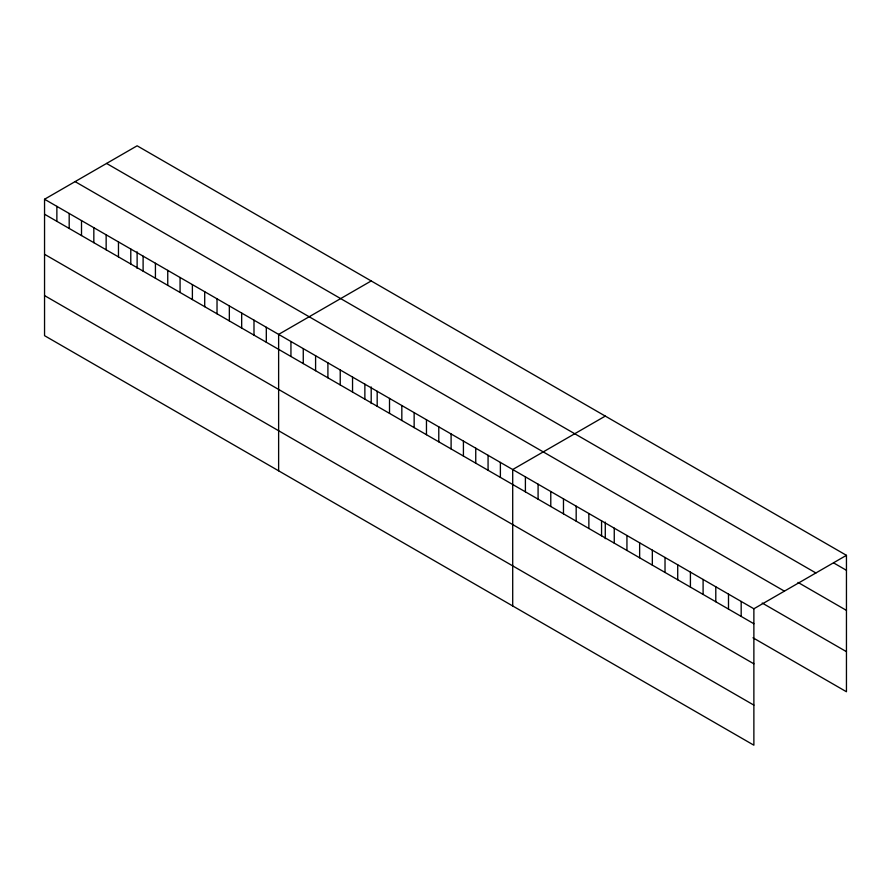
<?xml version="1.0" encoding="UTF-8"?>
<svg xmlns="http://www.w3.org/2000/svg" width="891" height="891" viewBox="0 0 891 891"><rect width="100%" height="100%" fill="white"/><g stroke="black" fill="none" stroke-linecap="round" stroke-linejoin="round"><path stroke-width="1.34" d="M44.55 199.25L753.875 608.776L753.875 745.199L44.55 335.673L44.55 199.25L137.125 145.801L846.45 555.327L846.45 691.75L752.984 637.789M371.202 280.955L278.627 334.392L278.627 470.816M605.279 416.097L512.704 469.535L512.704 605.958M753.875 608.776L846.45 555.327M833.753 562.978L846.45 570.307M106.575 163.443L815.9 572.969M797.98 582.402L846.45 610.38M75.1 181.619L784.425 591.145M762.217 603.04L846.45 651.666M44.55 214.219L753.875 623.745M44.55 254.303L753.875 663.828M44.55 295.589L753.875 705.115M741.178 601.447L741.178 616.416M728.493 594.119L728.493 609.088M715.796 586.79L715.796 601.759M703.099 579.462L703.099 594.431M690.414 572.133L690.414 587.102M677.717 564.805L677.717 579.774M665.02 557.476L665.02 572.456M652.335 550.148L652.335 565.128M639.638 542.819L639.638 557.799M626.941 535.491L626.941 550.471M614.255 528.163L614.255 543.142M605.279 522.104L605.279 538.687M601.559 520.834L601.559 535.814M588.862 513.506L588.862 528.486M576.176 506.177L576.176 521.157M563.48 498.849L563.48 513.829M550.783 491.52L550.783 506.5M538.086 484.192L538.086 499.172M525.4 476.863L525.4 491.843M500.386 462.429L500.386 477.398M488.068 455.312L488.068 470.281M475.749 448.206L475.749 463.175M463.42 441.09L463.42 456.058M451.102 433.973L451.102 448.941M438.784 426.867L438.784 441.836M426.466 419.75L426.466 434.719M414.148 412.633L414.148 427.613M401.83 405.528L401.83 420.496M389.512 398.411L389.512 413.379M377.183 391.294L377.183 406.274M371.202 386.961L371.202 403.545M364.865 384.188L364.865 399.157M352.546 377.071L352.546 392.04M340.228 369.965L340.228 384.934M327.91 362.849L327.91 377.817M315.592 355.732L315.592 370.701M303.263 348.626L303.263 363.595M290.945 341.509L290.945 356.478M266.309 327.287L266.309 342.255M253.991 320.17L253.991 335.139M241.673 313.053L241.673 328.033M229.343 305.947L229.343 320.916M217.025 298.83L217.025 313.799M204.707 291.725L204.707 306.693M192.389 284.608L192.389 299.576M180.071 277.491L180.071 292.46M167.753 270.385L167.753 285.354M155.424 263.268L155.424 278.237M143.106 256.151L143.106 271.131M137.125 251.819L137.125 268.403M130.788 249.046L130.788 264.014M118.47 241.929L118.47 256.898M106.152 234.812L106.152 249.792M93.833 227.706L93.833 242.675M81.504 220.589L81.504 235.558M69.186 213.484L69.186 228.452M56.868 206.367L56.868 221.336"/></g></svg>
